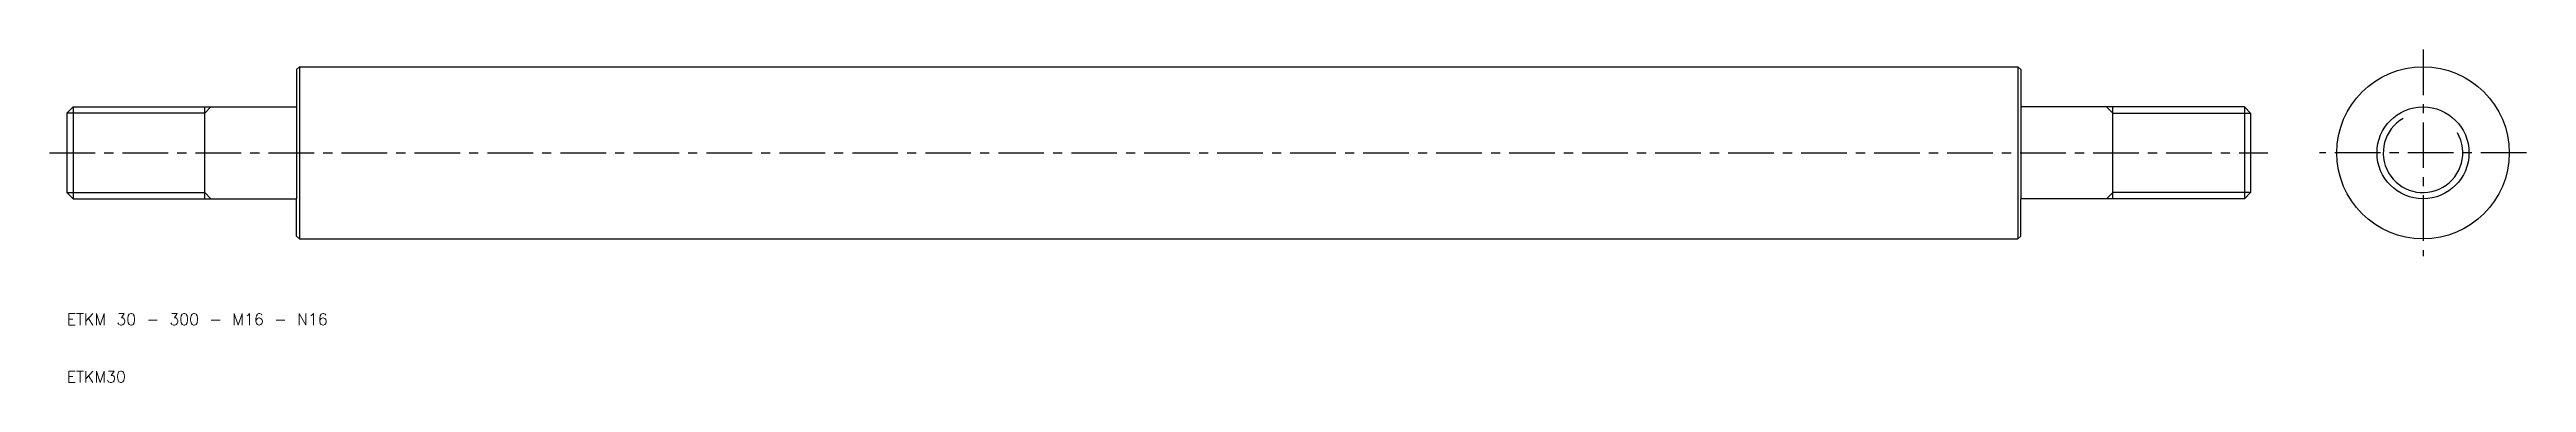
# Model space of a CAD drawing. Extents: x 7 to 438, y 10 to 68.
import ezdxf

# ---------------------------------------------------------------- set-up
doc = ezdxf.new("R2010")
doc.units = 0
doc.header["$LTSCALE"] = 0.25
doc.linetypes.add('CENTER', pattern=[50.8, 31.75, -6.35, 6.35, -6.35])
doc.layers.get('0').update_dxf_attribs({"linetype": 'CONTINUOUS'})
doc.layers.add('CENTER', color=1, linetype='CENTER')
doc.styles.get("Standard").update_dxf_attribs({"font": 'txt.shx', "bigfont": 'extfont.shx'})

msp = doc.modelspace()

# ---------------------------------------------------------------- linework, layer by layer
for p, q in [((50, 64.5), (50.5, 65)), ((50.5, 65), (349.5, 65)), ((50.5, 65), (50.5, 35)), ((349.5, 65), (349.5, 35)), ((350, 64.5), (349.5, 65)), ((50, 64.5), (50, 58)), ((350, 64.5), (350, 58)), ((10, 56.9175), (11.0825, 58)), ((10, 56.9175), (10, 43.0825)), ((11.0825, 58), (11.0825, 42)), ((11.0825, 58), (50, 58)), ((34, 42), (34, 58)), ((50, 58), (50, 42)), ((388.9175, 58), (350, 58)), ((350, 58), (350, 42)), ((366, 42), (366, 58)), ((388.9175, 58), (388.9175, 42)), ((390, 56.9175), (388.9175, 58)), ((390, 56.9175), (390, 43.0825)), ((10, 43.0825), (11.0825, 42)), ((11.0825, 42), (50, 42)), ((50, 35.5), (50, 42)), ((388.9175, 42), (350, 42)), ((350, 35.5), (350, 42)), ((390, 43.0825), (388.9175, 42)), ((50, 35.5), (50.5, 35)), ((50.5, 35), (349.5, 35)), ((350, 35.5), (349.5, 35))]:
    msp.add_line(p, q)
at = {"color": 3}
for p, q in [((34, 56.9175), (10, 56.9175)), ((34, 56.9175), (35.0825, 58)), ((366, 56.9175), (364.9175, 58)), ((366, 56.9175), (390, 56.9175)), ((10, 43.0825), (34, 43.0825)), ((34, 43.0825), (35.0825, 42)), ((366, 43.0825), (364.9175, 42)), ((390, 43.0825), (366, 43.0825))]:
    msp.add_line(p, q, dxfattribs=at)
for radius in [15, 8]:
    msp.add_circle((420, 50), radius)
msp.add_arc((420, 50), 6.9175, 120, 30, dxfattribs=at)
at = {"layer": 'CENTER', "color": 1, "linetype": 'CENTER'}
for p, q in [((420, 68), (420, 32)), ((7, 50), (393, 50)), ((438, 50), (402, 50))]:
    msp.add_line(p, q, dxfattribs=at)

# ---------------------------------------------------------------- texts
for s, p in [('ETKM 30 - 300 - M16 - N16', (10, 20)), ('ETKM30', (10, 10))]:
    msp.add_text(s, height=2).set_placement(p)

doc.saveas('drawing.dxf')
